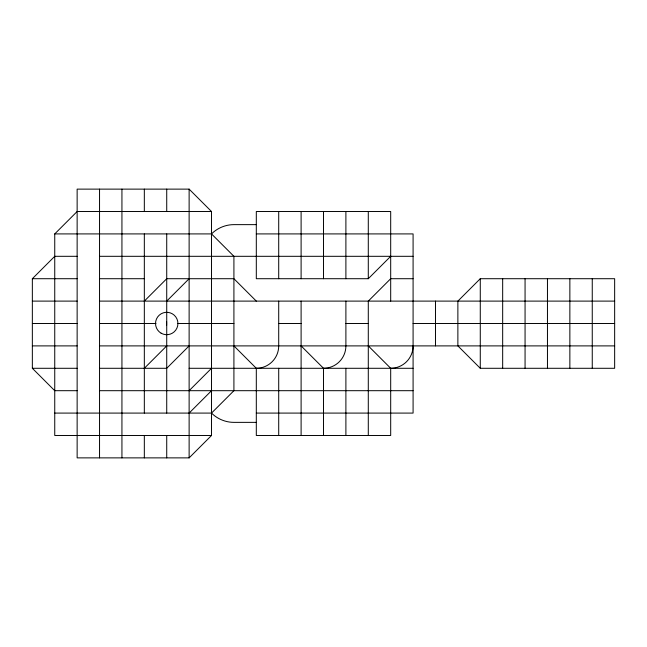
<?xml version="1.0" encoding="UTF-8"?>
<svg xmlns="http://www.w3.org/2000/svg" width="647" height="647" viewBox="0 0 647 647"><rect width="100%" height="100%" fill="white"/><g stroke="black" fill="none" stroke-linecap="round" stroke-linejoin="round"><path stroke-width="0.97" d="M211.52 435.48L54.744 435.48L54.744 233.915L77.139 211.52L211.52 211.52L211.52 435.48L189.126 457.874L77.139 457.874L77.139 189.126L189.126 189.126L211.52 211.52M77.139 390.691L54.744 390.691L32.35 368.289L32.35 278.711L54.744 256.309L77.139 256.309M144.33 301.106L166.724 278.711L233.915 278.711L256.309 301.106M166.724 301.106L189.126 278.711M144.33 368.289L166.724 345.894M189.126 345.894L166.724 368.289L99.541 368.289M189.126 390.691L211.52 368.289M189.126 413.085L211.52 390.691M54.744 413.085L211.52 413.085L233.915 390.691L233.915 256.309L211.52 233.915L54.744 233.915M390.691 301.106L390.691 211.52L256.309 211.52L256.309 278.711L368.289 278.711L390.691 256.309M480.276 278.711L457.874 301.106L457.874 345.894L480.276 368.289L614.65 368.289L614.65 278.711L480.276 278.711L480.276 368.289M211.52 233.915C217.376 228.027 225.609 224.622 233.915 224.638L256.309 224.638M256.309 233.915L413.085 233.915L413.085 413.085L256.309 413.085M99.541 256.309L413.085 256.309M32.35 278.711L77.139 278.711M99.541 278.711L144.33 278.711M413.085 278.711L390.691 278.711L368.289 301.106L368.289 435.48M32.35 301.106L77.139 301.106M99.541 301.106L614.65 301.106M32.35 323.5L77.139 323.5M99.541 323.5L156.016 323.5M177.44 323.5L233.915 323.5M278.711 323.5L301.106 323.5M345.894 323.5L368.289 323.5M413.085 323.5L614.65 323.5M32.35 345.894L77.139 345.894M99.541 345.894L614.65 345.894M32.35 368.289L77.139 368.289M189.126 368.289L413.085 368.289M99.541 390.691L413.085 390.691M256.309 422.362L233.915 422.362C225.609 422.378 217.376 418.973 211.52 413.085M368.289 345.894L390.691 368.289L390.691 435.48L256.309 435.48L256.309 368.289A22.394 22.394 0 0 0 278.711 345.894L278.711 301.106M301.106 345.894L323.5 368.289L323.5 435.48M233.915 345.894L256.309 368.289M592.256 278.711L592.256 368.289M569.861 278.711L569.861 368.289M547.459 278.711L547.459 368.289M525.065 278.711L525.065 368.289M502.67 278.711L502.67 368.289M435.48 301.106L435.48 345.894M368.289 211.52L368.289 278.711M345.894 211.52L345.894 278.711M345.894 301.106L345.894 345.894A22.394 22.394 0 0 1 323.5 368.289M345.894 368.289L345.894 435.48M323.5 211.52L323.5 278.711M301.106 211.52L301.106 278.711M301.106 301.106L301.106 435.48M278.711 211.52L278.711 278.711M278.711 368.289L278.711 435.48M189.126 189.126L189.126 457.874M166.724 189.126L166.724 211.52M166.724 233.915L166.724 413.085M166.724 435.48L166.724 457.874M166.619 321.583L166.619 322.732M166.619 322.974L166.619 325.384M144.33 189.126L144.33 211.52M144.33 233.915L144.33 413.085M144.33 435.48L144.33 457.874M121.935 189.126L121.935 457.874M99.541 189.126L99.541 457.874M413.085 345.894A22.394 22.394 0 0 1 390.691 368.289M161.127 333.197A11.201 11.201 0 0 0 177.925 323.5A11.201 11.201 0 0 0 161.127 313.803A11.201 11.201 0 0 0 161.127 333.197"/></g></svg>
